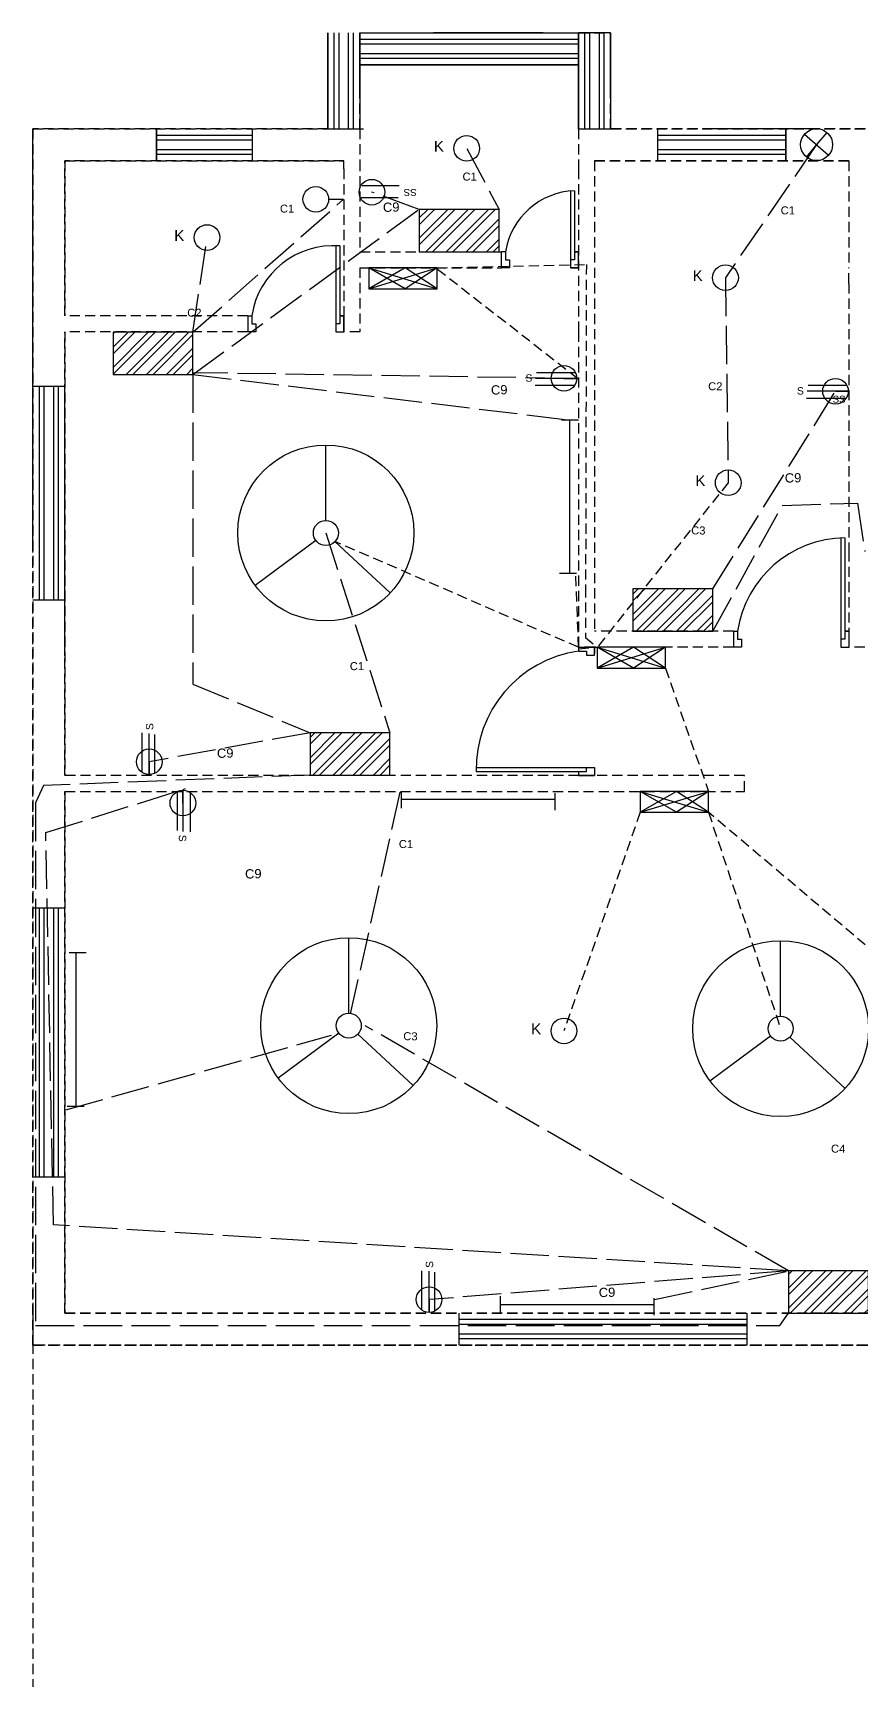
# Model space of a CAD drawing. Header units: millimetres. Extents: x 5814 to 14117, y 764 to 2474.
# Drawn here: x 10978 to 11237, y 1960 to 2474 of the extents above; entities that cross this region are included whole.
import ezdxf

# ---------------------------------------------------------------- set-up
doc = ezdxf.new("R2010")
doc.units = ezdxf.units.MM
doc.linetypes.add('ACAD_ISO02W100', pattern=[15, 12, -3])
doc.linetypes.add('HIDDEN2', pattern=[4.7625, 3.175, -1.5875])
doc.layers.get('0').update_dxf_attribs({"linetype": 'HIDDEN2'})
for name, color, linetype in [('conduit', 7, 'ACAD_ISO02W100'), ('doors', 6, 'Continuous'), ('emfittings', 7, 'Continuous'), ('fittings', 7, 'Continuous'), ('windows', 40, 'Continuous')]:
    doc.layers.add(name, color=color, linetype=linetype)
doc.layers.add('emconduit', color=1, linetype='HIDDEN2', plot=False)
doc.styles.get("Standard").update_dxf_attribs({"font": 'arial.ttf', "height": 4})

msp = doc.modelspace()

# ---------------------------------------------------------------- hatches: boundary and pattern name
at = {"layer": 'fittings'}
h = msp.add_hatch(dxfattribs=at)
h.set_pattern_fill('ANSI32', color=256, scale=0.468168)
h.set_pattern_definition([(45, (10452.8418, 1890.0626), (-3.1532, 3.1532), []), (45, (10454.944, 1890.0626), (-3.1532, 3.1532), [])])
h.paths.add_polyline_path([(11099.038, 2419.12), (11099.038, 2405.891), (11123.989, 2405.891), (11123.989, 2419.12)])
h = msp.add_hatch(dxfattribs=at)
h.set_pattern_fill('ANSI32', color=256, scale=0.468168)
h.set_pattern_definition([(45, (10548.4496, 1851.7207), (-3.1532, 3.1532), []), (45, (10550.5517, 1851.7207), (-3.1532, 3.1532), [])])
h.paths.add_polyline_path([(11003.43, 2380.778), (11003.43, 2367.549), (11028.381, 2367.549), (11028.381, 2380.778)])
h = msp.add_hatch(dxfattribs=at)
h.set_pattern_fill('ANSI32', color=256, scale=0.468168)
h.set_pattern_definition([(45, (10386.107, 1771.4905), (-3.1532, 3.1532), []), (45, (10388.209, 1771.4905), (-3.1532, 3.1532), [])])
h.paths.add_polyline_path([(11165.773, 2300.547), (11165.773, 2287.319), (11190.724, 2287.319), (11190.724, 2300.547)])
h = msp.add_hatch(dxfattribs=at)
h.set_pattern_fill('ANSI32', color=256, scale=0.468168)
h.set_pattern_definition([(45, (10486.923, 1726.55), (-3.1532, 3.1532), []), (45, (10489.025, 1726.55), (-3.1532, 3.1532), [])])
h.paths.add_polyline_path([(11064.957, 2255.607), (11064.957, 2242.379), (11089.908, 2242.379), (11089.908, 2255.607)])
h = msp.add_hatch(dxfattribs=at)
h.set_pattern_fill('ANSI32', color=256, scale=0.468168)
h.set_pattern_definition([(45, (10337.5145, 1558.447), (-3.1532, 3.1532), []), (45, (10339.6166, 1558.447), (-3.1532, 3.1532), [])])
h.paths.add_polyline_path([(11214.366, 2087.504), (11214.366, 2074.276), (11239.316, 2074.276), (11239.316, 2087.504)])

# ---------------------------------------------------------------- linework, layer by layer
for p, q in [((11070.504, 2444.248), (11070.504, 2474.248)), ((11148.81, 2474.248), (11158.81, 2474.248)), ((11148.81, 2444.248), (11148.81, 2474.248)), ((11148.81, 2474.248), (11158.81, 2474.248)), ((11158.81, 2464.248), (11158.81, 2474.248)), ((11080.504, 2444.248), (11080.504, 2464.248)), ((11148.81, 2444.248), (11148.81, 2464.248)), ((11158.81, 2444.248), (11158.81, 2464.248)), ((11158.81, 2444.248), (11158.81, 2464.248)), ((10978.412, 2444.248), (11070.504, 2444.248)), ((10978.412, 2444.248), (11070.504, 2444.248)), ((11080.504, 2444.248), (11080.504, 2434.248)), ((11148.81, 2444.248), (11148.81, 2431.748)), ((10988.412, 2434.248), (10988.412, 2385.895)), ((10988.412, 2434.248), (11075.504, 2434.248)), ((10988.412, 2434.248), (10988.412, 2385.895)), ((11075.504, 2431.748), (11075.504, 2434.248)), ((11153.81, 2434.248), (11233.198, 2434.248)), ((11233.198, 2434.248), (11233.198, 2401.009)), ((11087.058, 2418.797), (11087.058, 2418.779)), ((11080.504, 2405.895), (11124.723, 2405.895)), ((11124.723, 2400.895), (11124.723, 2405.895)), ((11080.504, 2400.895), (11124.723, 2400.895)), ((11080.504, 2400.895), (11080.504, 2380.895)), ((11233.198, 2396.009), (11233.198, 2401.009)), ((11233.198, 2396.009), (11233.198, 2401.009)), ((11233.198, 2396.009), (11233.198, 2312.253)), ((11233.198, 2396.009), (11233.198, 2312.253)), ((11045.484, 2385.895), (10988.412, 2385.895)), ((11045.484, 2385.895), (11045.484, 2380.895)), ((11075.504, 2385.895), (11075.504, 2380.895)), ((10988.412, 2380.895), (10988.412, 2242.305)), ((10988.412, 2380.895), (10988.412, 2242.305)), ((11045.484, 2380.895), (10988.412, 2380.895)), ((11080.504, 2380.895), (11075.504, 2380.895)), ((11233.198, 2312.253), (11233.198, 2282.319)), ((11197.179, 2287.319), (11153.81, 2287.319)), ((11197.179, 2287.319), (11153.81, 2287.319)), ((11197.179, 2287.319), (11197.179, 2282.319)), ((11233.198, 2287.319), (11233.198, 2282.319)), ((11153.81, 2282.319), (11148.81, 2282.319)), ((11197.179, 2282.319), (11153.81, 2282.319)), ((11197.179, 2282.319), (11153.81, 2282.319)), ((11238.198, 2282.319), (11233.198, 2282.319)), ((11238.198, 2282.319), (11233.198, 2282.319)), ((11148.81, 2242.305), (10988.412, 2242.305)), ((11148.81, 2242.305), (11153.81, 2242.305)), ((11200.609, 2242.305), (11153.81, 2242.305)), ((11200.609, 2237.305), (11200.609, 2242.305)), ((11200.609, 2239.805), (11200.609, 2239.805)), ((10988.412, 2237.305), (10988.412, 2074.248)), ((10988.412, 2237.305), (10988.412, 2074.248)), ((10988.412, 2237.305), (11200.609, 2237.305)), ((10978.412, 2074.265), (10978.412, 1930.265)), ((10988.412, 2074.265), (11396.412, 2074.265)), ((10988.412, 2074.265), (11141.362, 2074.265)), ((10988.412, 2074.248), (11429.433, 2074.248)), ((11167.384, 2074.265), (11167.384, 2074.248)), ((10988.412, 2064.265), (11358.412, 2064.265)), ((10988.412, 2064.265), (11358.412, 2064.265)), ((10988.412, 2064.265), (11348.412, 2064.265)), ((10988.412, 2064.265), (11348.412, 2064.265))]:
    msp.add_line(p, q)
for points in [[(11358.412, 2064.265), (10978.412, 2064.265), (10978.412, 2444.248), (11081.588, 2444.248)], [(11358.412, 2064.265), (10978.412, 2064.265), (10978.412, 2444.248), (11081.588, 2444.248)], [(11070.504, 2444.248), (10978.412, 2444.248), (10978.412, 2064.265), (11348.412, 2064.265)], [(11348.412, 2064.265), (10978.412, 2064.265), (10978.412, 2444.248), (11070.504, 2444.248)], [(11348.412, 2064.265), (10978.412, 2064.265), (10978.412, 2444.248), (11070.504, 2444.248)], [(11348.412, 2064.265), (10978.412, 2064.265), (10978.412, 2444.248), (11070.504, 2444.248)], [(11070.504, 2444.248), (10978.412, 2444.248), (10978.412, 2064.265), (11348.412, 2064.265)], [(11348.412, 2064.265), (10978.412, 2064.265), (10978.412, 2444.248), (11070.504, 2444.248)], [(11348.412, 2064.265), (10978.412, 2064.265), (10978.412, 2444.248), (11070.504, 2444.248)], [(11348.412, 2064.265), (10978.412, 2064.265), (10978.412, 2444.248), (11070.504, 2444.248)], [(10978.412, 2314.265), (10978.412, 2444.248), (11070.504, 2444.248)], [(10978.412, 2314.265), (10978.412, 2444.248), (11070.504, 2444.248)], [(11381.319, 2444.248), (11158.81, 2444.248)], [(11158.81, 2444.248), (11381.319, 2444.248)], [(11158.81, 2444.248), (11381.319, 2444.248)], [(11158.81, 2444.248), (11381.319, 2444.248)], [(11158.81, 2444.248), (11376.319, 2444.248)], [(11158.81, 2444.248), (11376.319, 2444.248)], [(11158.81, 2444.248), (11376.319, 2444.248)], [(11158.81, 2444.248), (11376.319, 2444.248)], [(10988.412, 2385.895), (10988.412, 2434.248), (11075.504, 2434.248)], [(11075.504, 2434.248), (10988.412, 2434.248), (10988.412, 2385.895)], [(10988.412, 2385.895), (10988.412, 2434.248), (11075.504, 2434.248)], [(10988.412, 2385.895), (10988.412, 2434.248), (11075.504, 2434.248)], [(10988.412, 2385.895), (10988.412, 2434.248), (11075.504, 2434.248)], [(11080.504, 2434.248), (11080.504, 2405.895)], [(11153.81, 2434.248), (11233.198, 2434.248)], [(11233.198, 2434.248), (11153.81, 2434.248)], [(11153.81, 2434.248), (11153.81, 2396.009)], [(11153.81, 2434.248), (11233.198, 2434.248)], [(11075.504, 2431.748), (11075.504, 2380.895)], [(11148.81, 2431.748), (11148.81, 2380.895)], [(11153.81, 2396.009), (11153.81, 2287.319)], [(11153.81, 2396.009), (11153.81, 2287.319)], [(10988.412, 2242.305), (10988.412, 2380.895)], [(10988.412, 2380.895), (10988.412, 2242.305)], [(10988.412, 2242.305), (10988.412, 2380.895)], [(11148.81, 2380.895), (11148.81, 2282.319)], [(11148.81, 2380.895), (11148.81, 2282.319)], [(11396.412, 2074.265), (10988.412, 2074.265), (10988.412, 2237.305)], [(10988.412, 2237.305), (10988.412, 2074.248), (11429.433, 2074.248)], [(11396.412, 2074.265), (10988.412, 2074.265), (10988.412, 2237.305)]]:
    msp.add_lwpolyline(points)
at = {"layer": 'conduit'}
for p, q in [((11223.154, 2439.347), (11194.686, 2397.789)), ((11113.871, 2438.197), (11123.989, 2419.12)), ((11099.038, 2419.12), (11084.263, 2424.494)), ((11028.381, 2380.778), (11075.373, 2422.275)), ((11028.381, 2367.549), (11099.038, 2419.12)), ((11123.989, 2419.12), (11099.038, 2419.12)), ((11028.381, 2380.778), (11032.778, 2410.315)), ((11194.686, 2397.789), (11195.535, 2333.733)), ((11144.251, 2366.34), (11028.381, 2368.112)), ((11028.381, 2367.549), (11146.079, 2353.322)), ((11028.381, 2367.549), (11028.381, 2270.782)), ((11190.724, 2300.547), (11229.037, 2362.313)), ((11190.724, 2287.319), (11212.435, 2326.644)), ((11212.435, 2326.644), (11235.917, 2327.385)), ((11235.917, 2327.385), (11238.198, 2312.253)), ((11069.879, 2318.03), (11089.908, 2255.607)), ((11028.381, 2270.782), (11064.957, 2255.607)), ((11064.957, 2255.607), (11014.729, 2246.545)), ((11089.908, 2255.607), (11064.957, 2255.607)), ((10981.711, 2239.162), (10979.237, 2233.768)), ((11064.957, 2242.379), (10981.711, 2239.162)), ((10979.237, 2233.768), (10979.237, 2070.39)), ((10982.431, 2224.421), (11026.042, 2238.153)), ((11093.012, 2237.072), (11077.507, 2167.845)), ((10984.809, 2101.884), (10982.431, 2224.421)), ((11214.366, 2087.504), (11082.186, 2164.097)), ((10988.651, 2137.814), (11071.676, 2161.186)), ((11214.366, 2087.504), (10984.809, 2101.884)), ((11214.366, 2087.504), (11102.129, 2078.522)), ((11172.504, 2078.608), (11214.366, 2087.504)), ((11211.622, 2070.39), (11214.366, 2074.276)), ((10979.237, 2070.39), (11211.622, 2070.39))]:
    msp.add_line(p, q, dxfattribs=at)
at = {"layer": 'doors', "color": 215, "true_color": 0xa953a0}
for p, q in [((11146.31, 2424.869), (11146.31, 2400.895)), ((11146.31, 2424.852), (11146.31, 2400.895)), ((11147.56, 2424.95), (11147.56, 2403.395)), ((11147.56, 2424.95), (11147.56, 2403.395)), ((11073.004, 2407.772), (11073.004, 2380.895)), ((11073.004, 2404.852), (11073.004, 2380.895)), ((11074.254, 2407.707), (11074.254, 2383.395)), ((11074.254, 2404.95), (11074.254, 2383.395)), ((11125.973, 2405.895), (11124.723, 2405.895)), ((11124.723, 2400.895), (11124.723, 2405.895)), ((11125.973, 2405.895), (11125.973, 2403.395)), ((11125.973, 2403.395), (11127.223, 2403.395)), ((11127.223, 2403.395), (11127.223, 2400.895)), ((11147.56, 2403.395), (11146.31, 2403.395)), ((11147.56, 2403.395), (11146.31, 2403.395)), ((11147.56, 2405.895), (11148.81, 2405.895)), ((11127.223, 2400.895), (11124.723, 2400.895)), ((11127.223, 2400.895), (11124.723, 2400.895)), ((11148.81, 2400.895), (11146.31, 2400.895)), ((11146.31, 2400.895), (11148.81, 2400.895)), ((11148.81, 2400.895), (11146.31, 2400.895)), ((11045.484, 2385.895), (11045.484, 2380.895)), ((11045.484, 2385.895), (11046.734, 2385.895)), ((11046.734, 2385.895), (11046.734, 2383.395)), ((11046.734, 2385.895), (11046.734, 2383.395)), ((11046.734, 2383.395), (11047.984, 2383.395)), ((11047.984, 2383.395), (11047.984, 2380.895)), ((11047.984, 2383.395), (11047.984, 2380.895)), ((11074.254, 2383.395), (11073.004, 2383.395)), ((11074.254, 2383.395), (11073.004, 2383.395)), ((11075.504, 2385.895), (11074.254, 2385.895)), ((11074.254, 2385.895), (11075.504, 2385.895)), ((11075.504, 2380.895), (11075.504, 2385.895)), ((11075.504, 2385.895), (11075.504, 2380.895)), ((11047.984, 2380.895), (11045.484, 2380.895)), ((11073.004, 2380.895), (11075.504, 2380.895)), ((11230.698, 2316.446), (11230.698, 2282.319)), ((11230.698, 2316.446), (11230.698, 2282.319)), ((11231.948, 2316.482), (11231.948, 2284.819)), ((11231.948, 2316.482), (11231.948, 2284.819)), ((11197.179, 2287.319), (11197.179, 2282.319)), ((11197.179, 2287.319), (11198.429, 2287.319)), ((11197.179, 2287.319), (11197.179, 2282.319)), ((11197.179, 2287.319), (11198.429, 2287.319)), ((11198.429, 2287.319), (11198.429, 2284.819)), ((11198.429, 2287.319), (11198.429, 2284.819)), ((11198.429, 2287.319), (11198.429, 2284.819)), ((11198.429, 2287.319), (11198.429, 2284.819)), ((11198.429, 2284.819), (11199.679, 2284.819)), ((11198.429, 2284.819), (11199.679, 2284.819)), ((11199.679, 2284.819), (11199.679, 2282.319)), ((11199.679, 2284.819), (11199.679, 2282.319)), ((11199.679, 2284.819), (11199.679, 2282.319)), ((11199.679, 2284.819), (11199.679, 2282.319)), ((11231.948, 2284.819), (11230.698, 2284.819)), ((11231.948, 2284.819), (11230.698, 2284.819)), ((11233.198, 2287.319), (11233.198, 2282.319)), ((11233.198, 2287.319), (11233.198, 2282.319)), ((11148.81, 2282.324), (11148.81, 2281.074)), ((11148.81, 2282.324), (11153.81, 2282.324)), ((11148.81, 2282.324), (11148.81, 2281.074)), ((11148.81, 2282.324), (11153.81, 2282.324)), ((11148.81, 2281.074), (11151.31, 2281.074)), ((11148.81, 2281.074), (11151.31, 2281.074)), ((11151.31, 2281.074), (11151.31, 2279.824)), ((11151.31, 2281.074), (11151.31, 2279.824)), ((11151.31, 2279.824), (11153.81, 2279.824)), ((11151.31, 2279.824), (11153.81, 2279.824)), ((11153.81, 2279.824), (11153.81, 2282.324)), ((11153.81, 2279.824), (11153.81, 2282.324)), ((11199.679, 2282.319), (11197.179, 2282.319)), ((11199.679, 2282.319), (11197.179, 2282.319)), ((11230.698, 2282.319), (11233.198, 2282.319)), ((11230.698, 2282.319), (11233.198, 2282.319)), ((11116.886, 2244.805), (11153.81, 2244.805)), ((11125.059, 2244.805), (11153.81, 2244.805)), ((11151.31, 2243.555), (11151.31, 2244.805)), ((11151.31, 2243.555), (11151.31, 2244.805)), ((11153.81, 2244.805), (11153.81, 2242.305)), ((11116.864, 2243.555), (11151.31, 2243.555)), ((11125.096, 2243.555), (11151.31, 2243.555)), ((11148.81, 2242.305), (11153.81, 2242.305))]:
    msp.add_line(p, q, dxfattribs=at)
at = {"layer": 'doors'}
for p, q in [((11148.81, 2405.895), (11147.56, 2405.895)), ((11148.81, 2405.895), (11147.56, 2405.895)), ((11148.81, 2400.895), (11148.81, 2405.895)), ((11148.81, 2400.895), (11148.81, 2405.895)), ((11233.198, 2287.319), (11231.948, 2287.319)), ((11233.198, 2287.319), (11231.948, 2287.319)), ((11153.81, 2244.805), (11153.81, 2242.305)), ((11153.81, 2242.305), (11148.81, 2242.305))]:
    msp.add_line(p, q, dxfattribs=at)
at = {"layer": 'doors', "color": 215, "true_color": 0xa953a0}
for points in [[(11074.254, 2385.895), (11075.504, 2385.895)], [(11231.948, 2287.319), (11233.198, 2287.319)], [(11231.948, 2287.319), (11233.198, 2287.319)], [(11153.81, 2282.324), (11153.81, 2280.379)], [(11153.81, 2282.324), (11153.81, 2280.379)], [(11148.81, 2243.555), (11148.81, 2242.305)], [(11148.81, 2243.555), (11148.81, 2242.305)]]:
    msp.add_lwpolyline(points, dxfattribs=at)
at = {"layer": 'doors'}
msp.add_lwpolyline([(11153.81, 2244.805), (11153.81, 2242.305)], dxfattribs=at)
at = {"layer": 'doors', "color": 215, "true_color": 0xa953a0}
for centre, radius, start, end in [((11148.407, 2402.236), 22.73, 92.13428, 170.73453), ((11072.278, 2381.934), 25.849, 85.61509, 171.18442), ((11232.303, 2282.23), 34.254, 90.59285, 171.45524), ((11232.303, 2282.23), 34.254, 90.59285, 171.45524), ((11153.872, 2244.404), 37.018, 97.8589, 181.31498)]:
    msp.add_arc(centre, radius, start, end, dxfattribs=at)
at = {"layer": 'emconduit'}
for p, q in [((11104.661, 2400.877), (11151.232, 2401.907)), ((11104.775, 2400.495), (11148.545, 2366.291)), ((11151.232, 2401.907), (11150.995, 2301.089)), ((11195.535, 2333.733), (11154.662, 2282.314)), ((11148.81, 2282.319), (11072.738, 2315.373)), ((11148.81, 2282.324), (11147.954, 2305.443)), ((11150.995, 2301.089), (11150.958, 2285.392)), ((11150.958, 2285.392), (11154.662, 2282.314)), ((11148.81, 2281.864), (11154.662, 2282.314)), ((11175.968, 2275.775), (11189.373, 2237.305)), ((11168.067, 2230.765), (11144.244, 2162.452)), ((11303.799, 2133.945), (11189.373, 2230.765)), ((11189.373, 2230.765), (11211.91, 2163.179))]:
    msp.add_line(p, q, dxfattribs=at)
at = {"layer": 'emfittings'}
for p, q in [((11094.632, 2394.338), (11083.354, 2400.877)), ((11083.354, 2400.877), (11104.661, 2394.338)), ((11094.632, 2400.877), (11083.354, 2394.338)), ((11083.354, 2394.338), (11104.661, 2400.877)), ((11104.661, 2400.877), (11094.632, 2394.338)), ((11104.661, 2394.338), (11094.632, 2400.877)), ((11165.94, 2275.775), (11154.662, 2282.314)), ((11154.662, 2282.314), (11175.968, 2275.775)), ((11165.94, 2282.314), (11154.662, 2275.775)), ((11154.662, 2275.775), (11175.968, 2282.314)), ((11175.968, 2282.314), (11165.94, 2275.775)), ((11175.968, 2275.775), (11165.94, 2282.314)), ((11179.344, 2230.765), (11168.067, 2237.305)), ((11168.067, 2237.305), (11189.373, 2230.765)), ((11179.344, 2237.305), (11168.067, 2230.765)), ((11168.067, 2230.765), (11189.373, 2237.305)), ((11189.373, 2237.305), (11179.344, 2230.765)), ((11189.373, 2230.765), (11179.344, 2237.305))]:
    msp.add_line(p, q, dxfattribs=at)
for points in [[(11104.661, 2400.877), (11083.354, 2400.877), (11083.354, 2394.338), (11104.661, 2394.338)], [(11175.968, 2282.314), (11154.662, 2282.314), (11154.662, 2275.775), (11175.968, 2275.775)], [(11189.373, 2237.305), (11168.067, 2237.305), (11168.067, 2230.765), (11189.373, 2230.765)]]:
    msp.add_lwpolyline(points, close=True, dxfattribs=at)
at = {"layer": 'fittings'}
for p, q in [((11219.406, 2442.656), (11226.903, 2436.038)), ((11223.154, 2439.347), (11219.959, 2435.502)), ((11226.35, 2443.192), (11223.154, 2439.347)), ((11081.233, 2426.637), (11092.83, 2426.637)), ((11070.745, 2422.275), (11075.373, 2422.275)), ((11080.957, 2422.808), (11092.423, 2422.808)), ((11147.725, 2368.112), (11135.679, 2368.112)), ((11147.435, 2364.089), (11135.251, 2364.089)), ((11148.151, 2366.34), (11135.403, 2366.34)), ((11144.251, 2366.34), (11148.151, 2366.34)), ((11232.936, 2362.313), (11220.188, 2362.313)), ((11232.511, 2364.084), (11220.465, 2364.084)), ((11229.037, 2362.313), (11232.936, 2362.313)), ((11232.221, 2360.062), (11220.037, 2360.062)), ((11148.732, 2353.322), (11143.425, 2353.322)), ((11146.079, 2344.976), (11146.079, 2353.322)), ((11146.079, 2305.322), (11146.079, 2353.322)), ((11069.879, 2321.933), (11069.879, 2345.503)), ((11146.079, 2305.322), (11146.079, 2344.976)), ((11066.744, 2315.706), (11047.81, 2301.669)), ((11072.738, 2315.373), (11090.003, 2299.327)), ((11148.135, 2305.322), (11142.827, 2305.322)), ((11012.478, 2243.361), (11012.478, 2255.545)), ((11014.729, 2242.646), (11014.729, 2255.393)), ((11016.5, 2243.071), (11016.5, 2255.117)), ((11014.729, 2246.545), (11014.729, 2242.646)), ((11023.462, 2237.114), (11023.462, 2225.068)), ((11025.233, 2233.64), (11025.233, 2237.539)), ((11025.233, 2237.539), (11025.233, 2224.792)), ((11027.484, 2236.824), (11027.484, 2224.64)), ((11093.441, 2237.366), (11093.441, 2232.059)), ((11101.787, 2234.712), (11093.441, 2234.712)), ((11141.441, 2234.712), (11093.441, 2234.712)), ((11141.441, 2234.712), (11101.787, 2234.712)), ((11141.441, 2236.768), (11141.441, 2231.461)), ((11077.046, 2168.017), (11077.046, 2191.587)), ((11211.91, 2167.081), (11211.91, 2190.652)), ((10989.728, 2186.916), (10995.036, 2186.916)), ((10991.785, 2186.916), (10991.785, 2147.262)), ((10991.785, 2186.916), (10991.785, 2138.916)), ((11073.911, 2161.79), (11054.977, 2147.753)), ((11079.905, 2161.458), (11097.17, 2145.411)), ((11208.775, 2160.854), (11189.84, 2146.817)), ((11214.768, 2160.522), (11232.033, 2144.476)), ((10991.785, 2147.262), (10991.785, 2138.916)), ((10989.131, 2138.916), (10994.438, 2138.916)), ((11099.878, 2075.338), (11099.878, 2087.522)), ((11102.129, 2074.623), (11102.129, 2087.37)), ((11103.9, 2075.048), (11103.9, 2087.094)), ((11124.289, 2079.59), (11124.289, 2074.283)), ((11172.289, 2078.993), (11172.289, 2073.685)), ((11102.129, 2078.522), (11102.129, 2074.623)), ((11132.635, 2076.937), (11124.289, 2076.937)), ((11172.289, 2076.937), (11124.289, 2076.937)), ((11172.289, 2076.937), (11132.635, 2076.937))]:
    msp.add_line(p, q, dxfattribs=at)
for points in [[(11123.989, 2419.12), (11099.038, 2419.12), (11099.038, 2405.891), (11123.989, 2405.891)], [(11028.381, 2380.778), (11003.43, 2380.778), (11003.43, 2367.549), (11028.381, 2367.549)], [(11190.724, 2300.547), (11165.773, 2300.547), (11165.773, 2287.319), (11190.724, 2287.319)], [(11089.908, 2255.607), (11064.957, 2255.607), (11064.957, 2242.379), (11089.908, 2242.379)], [(11239.316, 2087.504), (11214.366, 2087.504), (11214.366, 2074.276), (11239.316, 2074.276)]]:
    msp.add_lwpolyline(points, close=True, dxfattribs=at)
for centre, radius in [((11223.154, 2439.347), 5), ((11113.871, 2438.197), 4.013), ((11066.745, 2422.275), 4), ((11084.263, 2424.494), 4), ((11032.778, 2410.315), 4.013), ((11194.686, 2397.789), 4.013), ((11144.251, 2366.34), 4), ((11229.037, 2362.313), 4), ((11069.879, 2318.03), 27.473), ((11195.535, 2333.733), 4.013), ((11069.879, 2318.03), 3.903), ((11014.729, 2246.545), 4), ((11025.233, 2233.64), 4), ((11077.046, 2164.114), 27.473), ((11211.91, 2163.179), 27.473), ((11077.046, 2164.114), 3.903), ((11144.244, 2162.452), 4.013), ((11211.91, 2163.179), 3.903), ((11102.129, 2078.522), 4)]:
    msp.add_circle(centre, radius, dxfattribs=at)
at = {"layer": 'windows'}
for p, q in [((11070.504, 2474.248), (11070.504, 2444.248)), ((11080.504, 2474.248), (11148.81, 2474.248)), ((11080.504, 2474.248), (11148.81, 2474.248)), ((11080.504, 2455.259), (11080.504, 2474.248)), ((11080.504, 2474.248), (11080.504, 2444.248)), ((11080.504, 2474.248), (11080.504, 2444.248)), ((11137.799, 2474.248), (11103.464, 2474.248)), ((11148.81, 2461.748), (11148.81, 2474.248)), ((11148.81, 2474.248), (11148.81, 2444.248)), ((11158.81, 2464.248), (11158.81, 2474.248)), ((11158.81, 2455.259), (11158.81, 2474.248)), ((11158.81, 2474.248), (11158.81, 2444.248)), ((11158.81, 2474.248), (11158.81, 2444.248)), ((11080.504, 2464.248), (11148.81, 2464.248)), ((11017.004, 2434.248), (11017.004, 2444.248)), ((11070.504, 2444.248), (11080.504, 2444.248)), ((11148.81, 2444.248), (11158.81, 2444.248)), ((11222.291, 2444.248), (11187.956, 2444.248)), ((11213.503, 2444.248), (11213.503, 2434.248)), ((11187.334, 2230.312), (11187.334, 2230.295)), ((11111.362, 2074.265), (11111.362, 2064.265)), ((11141.362, 2074.265), (11141.362, 2074.248)), ((11171.362, 2074.265), (11171.362, 2074.248))]:
    msp.add_line(p, q, dxfattribs=at)
at = {"layer": 'windows', "color": 31, "true_color": 0xfecc66}
for p, q in [((11148.81, 2464.248), (11148.81, 2474.248)), ((11158.81, 2474.248), (11148.81, 2474.248)), ((11158.81, 2474.248), (11158.81, 2464.248)), ((11017.004, 2444.248), (11017.004, 2434.248)), ((11047.004, 2434.248), (11047.004, 2444.248)), ((11070.504, 2444.248), (11080.504, 2444.248)), ((11148.81, 2444.248), (11158.81, 2444.248)), ((11173.505, 2444.248), (11173.505, 2434.248)), ((11213.503, 2434.248), (11213.503, 2444.248)), ((10988.412, 2363.782), (10978.412, 2363.782)), ((10988.412, 2297.06), (10978.412, 2297.06)), ((10988.412, 2200.805), (10978.412, 2200.805)), ((10988.412, 2116.805), (10978.412, 2116.805)), ((10988.412, 2116.805), (10978.412, 2116.805)), ((11111.362, 2074.265), (11111.362, 2064.265)), ((11201.362, 2074.265), (11201.362, 2064.265))]:
    msp.add_line(p, q, dxfattribs=at)
at = {"layer": 'windows'}
for points in [[(11070.504, 2474.248), (11070.504, 2444.248)], [(11070.504, 2444.248), (11070.504, 2474.248)], [(11070.504, 2474.248), (11070.504, 2444.248)], [(11070.504, 2474.248), (11070.504, 2444.248)], [(11148.81, 2474.248), (11148.81, 2444.248)], [(11148.81, 2444.248), (11148.81, 2474.248)], [(11148.81, 2474.248), (11148.81, 2444.248)], [(11148.81, 2474.248), (11148.81, 2444.248)], [(11080.504, 2464.248), (11148.81, 2464.248)], [(11148.81, 2464.248), (11080.504, 2464.248)], [(11080.504, 2464.248), (11148.81, 2464.248)], [(11080.504, 2464.248), (11148.81, 2464.248)], [(11173.505, 2444.248), (11173.505, 2434.248)], [(10988.412, 2279.638), (10988.412, 2363.782)]]:
    msp.add_lwpolyline(points, dxfattribs=at)
at = {"layer": 'windows', "color": 31, "true_color": 0xfecc66}
for points in [[(11072.504, 2444.248), (11072.504, 2474.248)], [(11074.004, 2444.248), (11074.004, 2474.248)], [(11077.004, 2444.248), (11077.004, 2474.248)], [(11078.504, 2444.248), (11078.504, 2474.248)], [(11148.81, 2472.248), (11080.504, 2472.248)], [(11148.81, 2470.748), (11080.504, 2470.748)], [(11150.81, 2444.248), (11150.81, 2474.248)], [(11152.31, 2444.248), (11152.31, 2474.248)], [(11155.31, 2444.248), (11155.31, 2474.248)], [(11156.81, 2444.248), (11156.81, 2474.248)], [(11148.81, 2467.748), (11080.504, 2467.748)], [(11148.81, 2466.248), (11080.504, 2466.248)], [(11047.004, 2442.248), (11017.004, 2442.248)], [(11047.004, 2440.748), (11017.004, 2440.748)], [(11213.503, 2442.248), (11173.505, 2442.248)], [(11213.503, 2440.748), (11173.505, 2440.748)], [(11047.004, 2437.748), (11017.004, 2437.748)], [(11047.004, 2436.248), (11017.004, 2436.248)], [(11213.503, 2437.748), (11173.505, 2437.748)], [(11213.503, 2436.248), (11173.505, 2436.248)], [(10980.412, 2297.06), (10980.412, 2363.782)], [(10981.912, 2297.06), (10981.912, 2363.782)], [(10984.912, 2297.06), (10984.912, 2363.782)], [(10986.412, 2297.06), (10986.412, 2363.782)], [(10980.412, 2297.06), (10980.412, 2330.486)], [(10981.912, 2297.06), (10981.912, 2330.486)], [(10984.912, 2297.06), (10984.912, 2330.486)], [(10986.412, 2297.06), (10986.412, 2330.486)], [(10980.412, 2116.805), (10980.412, 2200.805)], [(10981.912, 2116.805), (10981.912, 2200.805)], [(10984.912, 2116.805), (10984.912, 2200.805)], [(10986.412, 2116.805), (10986.412, 2200.805)], [(11201.362, 2072.265), (11111.362, 2072.265)], [(11201.362, 2070.765), (11111.362, 2070.765)], [(11201.362, 2067.765), (11111.362, 2067.765)], [(11201.362, 2066.265), (11111.362, 2066.265)]]:
    msp.add_lwpolyline(points, dxfattribs=at)

# ---------------------------------------------------------------- texts
at = {"layer": 'conduit'}
for s, p in [('C1', (11112.563, 2428.122)), ('C1', (11055.542, 2418.121)), ('C1', (11211.921, 2417.564)), ('C2', (11026.592, 2385.584)), ('C2', (11189.278, 2362.612)), ('C1', (11077.367, 2275.177)), ('C1', (11092.675, 2219.598))]:
    msp.add_text(s, height=2.5, dxfattribs=at).set_placement(p)
for s, height, rotation, p in [('C9', 2.8915, 1.0595, (11087.735, 2418.324)), ('C9', 2.8915, 1.0595, (11121.468, 2361.258)), ('C9', 2.8915, 1.0595, (11213.233, 2333.76)), ('C3', 2.5, 358.87814, (11183.949, 2317.622)), ('C9', 2.8915, 1.0595, (11035.896, 2247.757)), ('C9', 2.8915, 1.0595, (11044.671, 2210.06)), ('C3', 2.5, 358.87814, (11094.046, 2159.596)), ('C4', 2.5, 358.87814, (11227.626, 2124.46)), ('C9', 2.8915, 1.0595, (11155.133, 2079.289))]:
    msp.add_text(s, height=height, rotation=rotation, dxfattribs=at).set_placement(p)
at = {"layer": 'fittings'}
for s, height, p in [('K', 3.387, (11103.614, 2437.144)), ('K', 3.387, (11022.522, 2409.262)), ('K', 3.387, (11184.429, 2396.736)), ('S', 2.296, (11132.222, 2365.307)), ('S', 2.296, (11217.008, 2361.28)), ('SS', 2.1855, (11228.132, 2358.725)), ('K', 3.387, (11185.278, 2332.68)), ('K', 3.387, (11133.988, 2161.399))]:
    msp.add_text(s, height=height, dxfattribs=at).set_placement(p)
for s, height, rotation, p in [('SS', 2.1855, 180, (11098.256, 2425.488)), ('S', 2.296, 90, (11015.992, 2256.458)), ('S', 2.296, 270, (11023.97, 2223.727)), ('S', 2.296, 90, (11103.392, 2088.435))]:
    msp.add_text(s, height=height, rotation=rotation, dxfattribs=at).set_placement(p)

doc.saveas('drawing.dxf')
